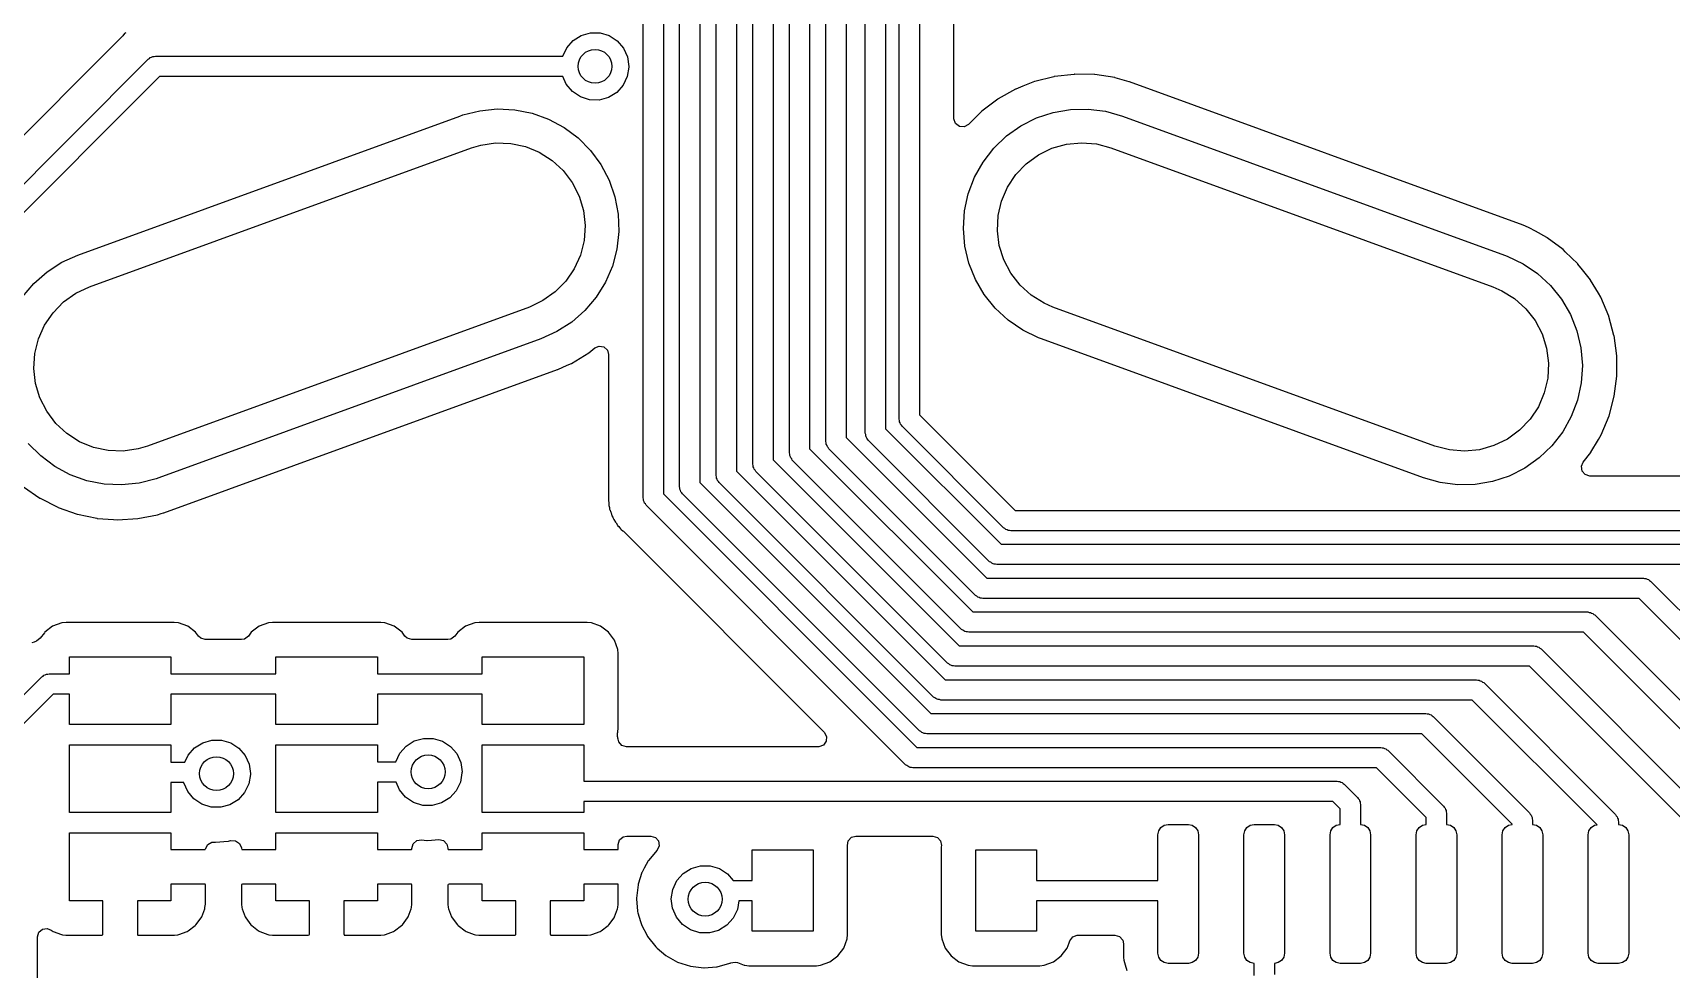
# Model space of a CAD drawing. Extents: x 14 to 417, y -165 to -100.
# Drawn here: x 179.3 to 203.49, y -148.61 to -134.78 of the extents above; entities that cross this region are included whole.
import ezdxf

# ---------------------------------------------------------------- set-up
doc = ezdxf.new("R2010")
doc.units = 0
doc.layers.add('BLACK', color=7, linetype='CONTINUOUS')

msp = doc.modelspace()

# ---------------------------------------------------------------- linework, layer by layer
at = {"layer": 'BLACK', "linetype": 'CONTINUOUS'}
for p, q in [((192.094, -140.487), (192.094, -119.16)), ((192.394, -119.222), (192.394, -140.425)), ((191.014, -140.819), (191.014, -122.59)), ((191.314, -122.528), (191.314, -140.757)), ((191.594, -140.694), (191.594, -122.465)), ((191.894, -122.402), (191.894, -140.632)), ((190.233, -122.861), (190.233, -141.09)), ((190.473, -140.986), (190.473, -122.756)), ((190.773, -122.694), (190.773, -140.924)), ((189.393, -141.318), (189.393, -123.089)), ((189.693, -123.027), (189.693, -141.256)), ((189.933, -141.152), (189.933, -122.923)), ((188.613, -123.359), (188.613, -141.589)), ((188.853, -141.484), (188.853, -123.255)), ((189.153, -123.193), (189.153, -141.422)), ((188.313, -141.651), (188.313, -123.421)), ((192.902, -136.049), (192.902, -130.65)), ((180.623, -134.841), (177.265, -138.198)), ((180.631, -134.832), (180.623, -134.841)), ((180.66, -134.797), (180.631, -134.832)), ((180.677, -134.784), (180.66, -134.797)), ((187.186, -135.006), (187.28, -134.9)), ((187.28, -134.9), (187.4, -134.824)), ((187.4, -134.824), (187.537, -134.785)), ((187.537, -134.785), (187.678, -134.786)), ((187.678, -134.786), (187.814, -134.827)), ((187.814, -134.827), (187.933, -134.904)), ((187.933, -134.904), (188.026, -135.011)), ((177.567, -138.616), (181.008, -135.174)), ((181.008, -135.174), (181.025, -135.164)), ((181.025, -135.164), (181.039, -135.15)), ((181.039, -135.15), (181.058, -135.145)), ((181.058, -135.145), (181.076, -135.136)), ((181.076, -135.136), (181.095, -135.136)), ((181.095, -135.136), (181.114, -135.13)), ((181.114, -135.13), (187.128, -135.13)), ((187.128, -135.13), (187.186, -135.006)), ((188.026, -135.011), (188.084, -135.14)), ((188.084, -135.14), (188.104, -135.28)), ((181.176, -135.43), (177.823, -138.784)), ((187.13, -135.43), (181.176, -135.43)), ((187.18, -135.545), (187.13, -135.43)), ((188.081, -135.432), (188.019, -135.56)), ((188.104, -135.293), (188.081, -135.432)), ((188.104, -135.28), (188.104, -135.293)), ((194.38, -135.433), (194.098, -135.504)), ((194.384, -135.432), (194.38, -135.433)), ((194.38, -135.433), (194.38, -135.433)), ((194.388, -135.431), (194.384, -135.432)), ((194.678, -135.398), (194.388, -135.431)), ((194.682, -135.397), (194.678, -135.398)), ((194.678, -135.398), (194.678, -135.398)), ((194.687, -135.397), (194.682, -135.397)), ((194.978, -135.402), (194.687, -135.397)), ((194.982, -135.402), (194.978, -135.402)), ((195.279, -135.447), (194.982, -135.402)), ((195.283, -135.448), (195.279, -135.447)), ((195.492, -135.509), (195.283, -135.448)), ((195.283, -135.448), (195.283, -135.448)), ((187.271, -135.653), (187.18, -135.545)), ((187.389, -135.732), (187.271, -135.653)), ((187.924, -135.665), (187.803, -135.739)), ((188.019, -135.56), (187.924, -135.665)), ((193.811, -135.619), (193.557, -135.762)), ((193.815, -135.617), (193.811, -135.619)), ((193.811, -135.619), (193.811, -135.619)), ((193.819, -135.615), (193.815, -135.617)), ((193.92, -135.575), (193.819, -135.615)), ((193.819, -135.615), (193.819, -135.615)), ((194.093, -135.505), (193.92, -135.575)), ((194.097, -135.504), (194.093, -135.505)), ((194.098, -135.504), (194.097, -135.504)), ((195.494, -135.51), (195.492, -135.509)), ((195.496, -135.51), (195.494, -135.51)), ((201.307, -137.625), (195.496, -135.51)), ((195.496, -135.51), (195.496, -135.51)), ((185.652, -135.998), (185.903, -135.935)), ((185.903, -135.935), (186.161, -135.909)), ((186.161, -135.909), (186.42, -135.921)), ((186.42, -135.921), (186.675, -135.972)), ((187.524, -135.774), (187.389, -135.732)), ((187.666, -135.777), (187.524, -135.774)), ((187.803, -135.739), (187.666, -135.777)), ((193.553, -135.764), (193.314, -135.944)), ((193.557, -135.762), (193.553, -135.764)), ((194.37, -135.96), (194.625, -135.916)), ((194.625, -135.916), (194.885, -135.91)), ((194.885, -135.91), (195.142, -135.943)), ((179.97, -138.066), (185.609, -136.013)), ((185.609, -136.013), (185.652, -135.998)), ((186.675, -135.972), (186.919, -136.059)), ((186.919, -136.059), (187.147, -136.182)), ((187.147, -136.182), (187.355, -136.337)), ((192.903, -136.057), (192.902, -136.049)), ((192.927, -136.124), (192.903, -136.057)), ((192.984, -136.167), (192.927, -136.124)), ((193.054, -136.172), (192.984, -136.167)), ((193.117, -136.139), (193.054, -136.172)), ((193.132, -136.124), (193.117, -136.139)), ((193.182, -136.074), (193.132, -136.124)), ((193.311, -135.947), (193.182, -136.074)), ((193.314, -135.944), (193.311, -135.947)), ((193.311, -135.947), (193.311, -135.947)), ((193.68, -136.308), (193.892, -136.158)), ((193.892, -136.158), (194.123, -136.041)), ((194.123, -136.041), (194.37, -135.96)), ((195.142, -135.943), (195.391, -136.013)), ((195.391, -136.013), (201.03, -138.066)), ((185.917, -136.442), (186.137, -136.41)), ((186.137, -136.41), (186.359, -136.417)), ((186.359, -136.417), (186.577, -136.464)), ((187.355, -136.337), (187.538, -136.521)), ((193.492, -136.487), (193.68, -136.308)), ((194.563, -136.429), (194.784, -136.408)), ((194.784, -136.408), (195.006, -136.426)), ((180.141, -138.535), (185.78, -136.483)), ((185.78, -136.483), (185.917, -136.442)), ((186.577, -136.464), (186.782, -136.548)), ((186.782, -136.548), (186.97, -136.668)), ((187.538, -136.521), (187.691, -136.731)), ((193.334, -136.692), (193.492, -136.487)), ((193.97, -136.717), (194.149, -136.586)), ((194.149, -136.586), (194.349, -136.489)), ((194.349, -136.489), (194.563, -136.429)), ((195.006, -136.426), (195.22, -136.483)), ((195.22, -136.483), (200.859, -138.535)), ((186.97, -136.668), (187.133, -136.818)), ((187.133, -136.818), (187.267, -136.996)), ((187.691, -136.731), (187.812, -136.96)), ((193.207, -136.918), (193.334, -136.692)), ((193.693, -137.063), (193.816, -136.878)), ((193.816, -136.878), (193.97, -136.717)), ((187.267, -136.996), (187.368, -137.194)), ((187.812, -136.96), (187.897, -137.205)), ((193.115, -137.161), (193.207, -136.918)), ((193.605, -137.268), (193.693, -137.063)), ((187.368, -137.194), (187.432, -137.407)), ((187.897, -137.205), (187.946, -137.46)), ((193.06, -137.414), (193.115, -137.161)), ((193.555, -137.484), (193.605, -137.268)), ((187.432, -137.407), (187.457, -137.627)), ((187.457, -137.627), (187.442, -137.849)), ((187.946, -137.46), (187.956, -137.719)), ((193.043, -137.673), (193.06, -137.414)), ((193.544, -137.706), (193.555, -137.484)), ((201.308, -137.626), (201.307, -137.625)), ((201.307, -137.625), (201.307, -137.625)), ((201.309, -137.626), (201.308, -137.626)), ((201.339, -137.639), (201.309, -137.626)), ((201.309, -137.626), (201.309, -137.626)), ((187.442, -137.849), (187.389, -138.065)), ((187.956, -137.719), (187.928, -137.977)), ((193.064, -137.932), (193.043, -137.673)), ((193.572, -137.926), (193.544, -137.706)), ((201.395, -137.662), (201.339, -137.639)), ((201.491, -137.715), (201.395, -137.662)), ((201.654, -137.805), (201.491, -137.715)), ((201.657, -137.807), (201.654, -137.805)), ((201.654, -137.805), (201.654, -137.805)), ((201.661, -137.81), (201.657, -137.807)), ((201.895, -137.984), (201.661, -137.81)), ((201.661, -137.81), (201.661, -137.81)), ((179.734, -138.172), (179.97, -138.066)), ((187.389, -138.065), (187.298, -138.268)), ((187.928, -137.977), (187.862, -138.228)), ((193.124, -138.184), (193.064, -137.932)), ((193.639, -138.138), (193.572, -137.926)), ((201.03, -138.066), (201.072, -138.082)), ((201.072, -138.082), (201.306, -138.195)), ((201.898, -137.986), (201.895, -137.984)), ((201.895, -137.984), (201.895, -137.984)), ((201.901, -137.989), (201.898, -137.986)), ((201.928, -138.016), (201.901, -137.989)), ((201.901, -137.989), (201.901, -137.989)), ((202.113, -138.195), (201.928, -138.016)), ((179.321, -138.483), (179.516, -138.312)), ((179.516, -138.312), (179.734, -138.172)), ((187.298, -138.268), (187.173, -138.451)), ((187.862, -138.228), (187.759, -138.466)), ((193.22, -138.425), (193.124, -138.184)), ((193.742, -138.335), (193.639, -138.138)), ((193.879, -138.51), (193.742, -138.335)), ((201.306, -138.195), (201.52, -138.34)), ((201.52, -138.34), (201.711, -138.517)), ((202.116, -138.199), (202.113, -138.195)), ((202.184, -138.285), (202.116, -138.199)), ((202.116, -138.199), (202.116, -138.199)), ((202.299, -138.431), (202.184, -138.285)), ((179.153, -138.681), (179.321, -138.483)), ((179.94, -138.63), (180.141, -138.535)), ((187.173, -138.451), (187.017, -138.61)), ((187.759, -138.466), (187.623, -138.687)), ((193.351, -138.649), (193.22, -138.425)), ((194.044, -138.659), (193.879, -138.51)), ((200.859, -138.535), (200.991, -138.592)), ((200.991, -138.592), (201.18, -138.709)), ((201.711, -138.517), (201.873, -138.719)), ((202.301, -138.435), (202.299, -138.431)), ((202.417, -138.63), (202.301, -138.435)), ((202.301, -138.435), (202.301, -138.435)), ((179.603, -138.917), (179.759, -138.758)), ((179.759, -138.758), (179.94, -138.63)), ((186.635, -138.833), (180.996, -140.885)), ((186.836, -138.738), (186.635, -138.833)), ((187.017, -138.61), (186.836, -138.738)), ((187.623, -138.687), (187.455, -138.885)), ((193.513, -138.851), (193.351, -138.649)), ((194.233, -138.776), (194.044, -138.659)), ((194.365, -138.833), (194.233, -138.776)), ((200.004, -140.885), (194.365, -138.833)), ((201.18, -138.709), (201.345, -138.858)), ((201.873, -138.719), (202.004, -138.943)), ((202.451, -138.689), (202.417, -138.63)), ((202.569, -138.966), (202.451, -138.689)), ((179.478, -139.1), (179.603, -138.917)), ((187.26, -139.056), (187.042, -139.196)), ((187.455, -138.885), (187.26, -139.056)), ((193.704, -139.028), (193.513, -138.851)), ((193.918, -139.173), (193.704, -139.028)), ((201.345, -138.858), (201.482, -139.033)), ((201.482, -139.033), (201.585, -139.23)), ((202.004, -138.943), (202.1, -139.184)), ((202.57, -138.97), (202.569, -138.966)), ((202.647, -139.251), (202.57, -138.97)), ((202.57, -138.97), (202.57, -138.97)), ((179.334, -139.519), (179.387, -139.303)), ((179.387, -139.303), (179.478, -139.1)), ((186.806, -139.302), (181.167, -141.355)), ((187.042, -139.196), (186.806, -139.302)), ((194.152, -139.286), (193.918, -139.173)), ((194.194, -139.302), (194.152, -139.286)), ((199.833, -141.355), (194.194, -139.302)), ((201.585, -139.23), (201.652, -139.442)), ((202.1, -139.184), (202.16, -139.436)), ((202.648, -139.255), (202.647, -139.251)), ((202.647, -139.251), (202.647, -139.251)), ((202.689, -139.552), (202.648, -139.255)), ((179.319, -139.741), (179.334, -139.519)), ((187.256, -139.664), (187.512, -139.508)), ((187.512, -139.508), (187.599, -139.437)), ((187.599, -139.437), (187.665, -139.41)), ((187.665, -139.41), (187.735, -139.422)), ((187.735, -139.422), (187.787, -139.47)), ((187.787, -139.47), (187.804, -139.535)), ((187.804, -139.535), (187.804, -141.569)), ((201.652, -139.442), (201.68, -139.662)), ((202.16, -139.436), (202.181, -139.695)), ((202.689, -139.556), (202.689, -139.552)), ((202.689, -139.651), (202.689, -139.556)), ((202.689, -139.556), (202.689, -139.556)), ((179.344, -139.961), (179.319, -139.741)), ((181.238, -141.87), (187.049, -139.755)), ((187.049, -139.755), (187.051, -139.754)), ((187.049, -139.755), (187.049, -139.755)), ((187.051, -139.754), (187.053, -139.753)), ((187.053, -139.753), (187.193, -139.691)), ((187.053, -139.753), (187.053, -139.753)), ((187.193, -139.691), (187.256, -139.664)), ((201.68, -139.662), (201.669, -139.884)), ((202.181, -139.695), (202.164, -139.954)), ((202.69, -139.852), (202.689, -139.651)), ((179.408, -140.174), (179.344, -139.961)), ((201.669, -139.884), (201.619, -140.1)), ((202.164, -139.954), (202.109, -140.207)), ((202.652, -140.15), (202.69, -139.852)), ((179.509, -140.372), (179.408, -140.174)), ((201.619, -140.1), (201.531, -140.305)), ((202.109, -140.207), (202.017, -140.45)), ((202.574, -140.44), (202.652, -140.15)), ((179.643, -140.55), (179.509, -140.372)), ((192.099, -140.506), (192.094, -140.487)), ((192.099, -140.526), (192.099, -140.506)), ((192.109, -140.543), (192.099, -140.526)), ((192.394, -140.425), (193.805, -141.836)), ((201.408, -140.49), (201.254, -140.651)), ((201.531, -140.305), (201.408, -140.49)), ((202.017, -140.45), (201.89, -140.676)), ((202.459, -140.717), (202.574, -140.44)), ((179.806, -140.7), (179.643, -140.55)), ((179.994, -140.82), (179.806, -140.7)), ((191.314, -140.757), (193.391, -142.835)), ((191.6, -140.713), (191.594, -140.694)), ((191.6, -140.733), (191.6, -140.713)), ((191.609, -140.75), (191.6, -140.733)), ((191.615, -140.769), (191.609, -140.75)), ((191.628, -140.783), (191.615, -140.769)), ((191.894, -140.632), (193.598, -142.335)), ((192.114, -140.562), (192.109, -140.543)), ((192.128, -140.576), (192.114, -140.562)), ((192.138, -140.593), (192.128, -140.576)), ((193.637, -142.092), (192.138, -140.593)), ((201.254, -140.651), (201.075, -140.782)), ((201.89, -140.676), (201.732, -140.881)), ((202.417, -140.788), (202.456, -140.72)), ((202.456, -140.72), (202.459, -140.717)), ((202.456, -140.72), (202.456, -140.72)), ((179.421, -141.031), (179.238, -140.847)), ((180.199, -140.904), (179.994, -140.82)), ((180.417, -140.951), (180.199, -140.904)), ((180.639, -140.958), (180.417, -140.951)), ((180.859, -140.926), (180.639, -140.958)), ((180.996, -140.885), (180.859, -140.926)), ((190.479, -141.005), (190.473, -140.986)), ((190.479, -141.024), (190.479, -141.005)), ((190.773, -140.924), (193.184, -143.334)), ((191.019, -140.838), (191.014, -140.819)), ((191.019, -140.858), (191.019, -140.838)), ((191.029, -140.875), (191.019, -140.858)), ((191.034, -140.894), (191.029, -140.875)), ((191.048, -140.908), (191.034, -140.894)), ((191.058, -140.925), (191.048, -140.908)), ((193.223, -143.091), (191.058, -140.925)), ((191.638, -140.8), (191.628, -140.783)), ((193.43, -142.592), (191.638, -140.8)), ((200.218, -140.942), (200.004, -140.885)), ((200.44, -140.96), (200.218, -140.942)), ((200.661, -140.939), (200.44, -140.96)), ((200.875, -140.879), (200.661, -140.939)), ((201.075, -140.782), (200.875, -140.879)), ((201.732, -140.881), (201.544, -141.06)), ((202.193, -141.124), (202.305, -140.979)), ((202.305, -140.979), (202.308, -140.976)), ((202.305, -140.979), (202.305, -140.979)), ((202.308, -140.976), (202.417, -140.788)), ((179.629, -141.186), (179.421, -141.031)), ((179.857, -141.309), (179.629, -141.186)), ((189.693, -141.256), (192.771, -144.334)), ((189.938, -141.171), (189.933, -141.152)), ((189.938, -141.191), (189.938, -141.171)), ((189.948, -141.208), (189.938, -141.191)), ((189.953, -141.227), (189.948, -141.208)), ((189.967, -141.241), (189.953, -141.227)), ((189.977, -141.258), (189.967, -141.241)), ((192.809, -144.09), (189.977, -141.258)), ((190.233, -141.09), (192.978, -143.834)), ((190.488, -141.042), (190.479, -141.024)), ((190.494, -141.061), (190.488, -141.042)), ((190.508, -141.075), (190.494, -141.061)), ((190.517, -141.092), (190.508, -141.075)), ((193.016, -143.591), (190.517, -141.092)), ((201.332, -141.21), (201.101, -141.327)), ((201.544, -141.06), (201.332, -141.21)), ((202.167, -141.184), (202.193, -141.124)), ((202.177, -141.254), (202.167, -141.184)), ((202.224, -141.307), (202.177, -141.254)), ((179.166, -141.486), (179.406, -141.652)), ((180.101, -141.396), (179.857, -141.309)), ((180.356, -141.447), (180.101, -141.396)), ((180.615, -141.459), (180.356, -141.447)), ((180.873, -141.433), (180.615, -141.459)), ((181.124, -141.37), (180.873, -141.433)), ((181.167, -141.355), (181.124, -141.37)), ((188.858, -141.504), (188.853, -141.484)), ((188.858, -141.523), (188.858, -141.504)), ((189.153, -141.422), (192.564, -144.833)), ((189.398, -141.337), (189.393, -141.318)), ((189.398, -141.357), (189.398, -141.337)), ((189.408, -141.374), (189.398, -141.357)), ((189.413, -141.393), (189.408, -141.374)), ((189.427, -141.407), (189.413, -141.393)), ((189.437, -141.424), (189.427, -141.407)), ((192.602, -144.59), (189.437, -141.424)), ((200.082, -141.425), (199.833, -141.355)), ((200.339, -141.458), (200.082, -141.425)), ((200.599, -141.452), (200.339, -141.458)), ((200.854, -141.408), (200.599, -141.452)), ((201.101, -141.327), (200.854, -141.408)), ((202.292, -141.327), (202.224, -141.307)), ((204.107, -141.327), (202.292, -141.327)), ((179.406, -141.652), (179.406, -141.652)), ((179.406, -141.652), (179.41, -141.654)), ((179.41, -141.654), (179.414, -141.656)), ((179.414, -141.656), (179.673, -141.789)), ((187.804, -141.581), (187.802, -141.588)), ((187.802, -141.588), (187.802, -141.596)), ((187.802, -141.596), (187.804, -141.659)), ((187.804, -141.569), (187.804, -141.581)), ((187.804, -141.659), (187.804, -141.663)), ((187.804, -141.663), (187.804, -141.692)), ((187.804, -141.692), (187.805, -141.697)), ((187.805, -141.697), (187.806, -141.708)), ((187.806, -141.708), (187.807, -141.755)), ((188.318, -141.67), (188.313, -141.651)), ((188.318, -141.69), (188.318, -141.67)), ((188.328, -141.707), (188.318, -141.69)), ((188.333, -141.726), (188.328, -141.707)), ((188.347, -141.74), (188.333, -141.726)), ((188.357, -141.757), (188.347, -141.74)), ((188.613, -141.589), (192.003, -144.979)), ((188.868, -141.54), (188.858, -141.523)), ((188.873, -141.559), (188.868, -141.54)), ((188.887, -141.573), (188.873, -141.559)), ((188.897, -141.591), (188.887, -141.573)), ((192.396, -145.089), (188.897, -141.591)), ((179.673, -141.789), (179.673, -141.789)), ((179.673, -141.789), (179.677, -141.791)), ((179.677, -141.791), (179.96, -141.89)), ((179.96, -141.89), (179.964, -141.891)), ((179.964, -141.891), (179.964, -141.891)), ((179.964, -141.891), (180.25, -141.951)), ((180.25, -141.951), (180.25, -141.951)), ((180.25, -141.951), (180.254, -141.952)), ((180.254, -141.952), (180.258, -141.952)), ((180.258, -141.952), (180.258, -141.952)), ((180.258, -141.952), (180.496, -141.969)), ((180.496, -141.969), (180.553, -141.974)), ((180.553, -141.974), (180.853, -141.956)), ((180.853, -141.956), (181.147, -141.899)), ((181.147, -141.899), (181.201, -141.882)), ((181.201, -141.882), (181.235, -141.871)), ((181.235, -141.871), (181.237, -141.87)), ((181.235, -141.871), (181.235, -141.871)), ((181.237, -141.87), (181.238, -141.87)), ((181.238, -141.87), (181.238, -141.87)), ((187.807, -141.755), (187.81, -141.762)), ((187.81, -141.762), (187.81, -141.762)), ((187.81, -141.762), (187.813, -141.775)), ((187.813, -141.775), (187.817, -141.794)), ((187.817, -141.794), (187.82, -141.816)), ((187.82, -141.816), (187.823, -141.823)), ((187.823, -141.823), (187.823, -141.823)), ((187.823, -141.823), (187.837, -141.859)), ((187.837, -141.859), (187.841, -141.87)), ((187.841, -141.87), (187.854, -141.914)), ((187.854, -141.914), (187.865, -141.933)), ((187.865, -141.933), (187.873, -141.951)), ((187.873, -141.951), (187.881, -141.97)), ((187.881, -141.97), (187.908, -142.008)), ((191.791, -145.191), (188.357, -141.757)), ((193.805, -141.836), (204.597, -141.836)), ((187.908, -142.008), (187.915, -142.018)), ((187.915, -142.018), (187.934, -142.051)), ((187.934, -142.051), (187.934, -142.051)), ((187.934, -142.051), (187.938, -142.058)), ((187.938, -142.058), (187.954, -142.073)), ((187.954, -142.073), (187.966, -142.088)), ((187.966, -142.088), (187.979, -142.105)), ((187.979, -142.105), (187.992, -142.116)), ((187.992, -142.116), (188.015, -142.135)), ((188.015, -142.135), (188.023, -142.143)), ((188.023, -142.143), (190.989, -145.108)), ((193.654, -142.102), (193.637, -142.092)), ((193.668, -142.116), (193.654, -142.102)), ((193.687, -142.121), (193.668, -142.116)), ((193.704, -142.131), (193.687, -142.121)), ((193.724, -142.131), (193.704, -142.131)), ((193.743, -142.136), (193.724, -142.131)), ((204.535, -142.136), (193.743, -142.136)), ((193.598, -142.335), (203.877, -142.335)), ((193.447, -142.601), (193.43, -142.592)), ((193.461, -142.615), (193.447, -142.601)), ((193.48, -142.621), (193.461, -142.615)), ((193.497, -142.63), (193.48, -142.621)), ((193.517, -142.63), (193.497, -142.63)), ((193.536, -142.635), (193.517, -142.63)), ((203.815, -142.635), (193.536, -142.635)), ((193.391, -142.835), (203.081, -142.835)), ((203.081, -142.835), (203.1, -142.84)), ((203.1, -142.84), (203.12, -142.84)), ((203.12, -142.84), (203.137, -142.85)), ((203.137, -142.85), (203.156, -142.855)), ((203.156, -142.855), (203.17, -142.869)), ((203.17, -142.869), (203.187, -142.879)), ((203.187, -142.879), (206.481, -146.173)), ((193.24, -143.101), (193.223, -143.091)), ((193.254, -143.115), (193.24, -143.101)), ((193.273, -143.12), (193.254, -143.115)), ((193.29, -143.13), (193.273, -143.12)), ((193.31, -143.13), (193.29, -143.13)), ((193.329, -143.135), (193.31, -143.13)), ((203.019, -143.135), (193.329, -143.135)), ((206.225, -146.341), (203.019, -143.135)), ((193.184, -143.334), (202.26, -143.334)), ((202.26, -143.334), (202.279, -143.34)), ((202.279, -143.34), (202.299, -143.34)), ((202.299, -143.34), (202.316, -143.349)), ((202.316, -143.349), (202.335, -143.355)), ((202.335, -143.355), (202.349, -143.369)), ((202.349, -143.369), (202.366, -143.378)), ((202.366, -143.378), (205.211, -146.223)), ((179.475, -143.64), (179.414, -143.722)), ((179.481, -143.633), (179.475, -143.64)), ((179.475, -143.64), (179.475, -143.64)), ((179.597, -143.545), (179.481, -143.633)), ((179.734, -143.494), (179.597, -143.545)), ((179.796, -143.487), (179.734, -143.494)), ((181.392, -143.487), (179.796, -143.487)), ((181.454, -143.494), (181.392, -143.487)), ((181.591, -143.545), (181.454, -143.494)), ((181.707, -143.633), (181.591, -143.545)), ((181.75, -143.69), (181.707, -143.633)), ((182.529, -143.633), (182.486, -143.69)), ((182.645, -143.545), (182.529, -143.633)), ((182.782, -143.494), (182.645, -143.545)), ((182.844, -143.487), (182.782, -143.494)), ((184.44, -143.487), (182.844, -143.487)), ((184.502, -143.494), (184.44, -143.487)), ((184.639, -143.545), (184.502, -143.494)), ((184.755, -143.633), (184.639, -143.545)), ((184.798, -143.69), (184.755, -143.633)), ((185.577, -143.633), (185.534, -143.69)), ((185.693, -143.545), (185.577, -143.633)), ((185.83, -143.494), (185.693, -143.545)), ((185.892, -143.487), (185.83, -143.494)), ((187.488, -143.487), (185.892, -143.487)), ((187.55, -143.494), (187.488, -143.487)), ((187.687, -143.545), (187.55, -143.494)), ((187.803, -143.633), (187.687, -143.545)), ((187.891, -143.749), (187.803, -143.633)), ((193.033, -143.6), (193.016, -143.591)), ((193.047, -143.614), (193.033, -143.6)), ((193.066, -143.62), (193.047, -143.614)), ((193.083, -143.629), (193.066, -143.62)), ((193.103, -143.629), (193.083, -143.629)), ((193.122, -143.634), (193.103, -143.629)), ((202.198, -143.634), (193.122, -143.634)), ((204.955, -146.392), (202.198, -143.634)), ((179.325, -143.777), (179.288, -143.788)), ((179.336, -143.773), (179.325, -143.777)), ((179.359, -143.764), (179.336, -143.773)), ((179.414, -143.722), (179.359, -143.764)), ((181.783, -143.72), (181.75, -143.69)), ((181.851, -143.74), (181.783, -143.72)), ((182.385, -143.74), (181.851, -143.74)), ((182.429, -143.733), (182.385, -143.74)), ((182.486, -143.69), (182.429, -143.733)), ((184.831, -143.72), (184.798, -143.69)), ((184.899, -143.74), (184.831, -143.72)), ((185.433, -143.74), (184.899, -143.74)), ((185.477, -143.733), (185.433, -143.74)), ((185.534, -143.69), (185.477, -143.733)), ((187.942, -143.886), (187.891, -143.749)), ((187.948, -143.948), (187.942, -143.886)), ((192.978, -143.834), (199.484, -143.834)), ((199.484, -143.834), (199.484, -143.834)), ((199.484, -143.834), (199.898, -143.834)), ((199.898, -143.834), (199.898, -143.834)), ((199.898, -143.834), (201.464, -143.834)), ((201.464, -143.834), (201.483, -143.839)), ((201.483, -143.839), (201.503, -143.839)), ((201.503, -143.839), (201.52, -143.849)), ((201.52, -143.849), (201.539, -143.854)), ((201.539, -143.854), (201.553, -143.868)), ((201.553, -143.868), (201.57, -143.878)), ((201.57, -143.878), (203.941, -146.249)), ((179.844, -144.249), (179.844, -143.996)), ((179.844, -143.996), (181.344, -143.996)), ((181.344, -143.996), (181.344, -144.249)), ((182.892, -144.249), (182.892, -143.996)), ((182.892, -143.996), (184.392, -143.996)), ((184.392, -143.996), (184.392, -144.249)), ((185.94, -144.249), (185.94, -143.996)), ((185.94, -143.996), (187.44, -143.996)), ((187.44, -143.996), (187.44, -144.996)), ((187.948, -145.044), (187.948, -143.948)), ((192.826, -144.1), (192.809, -144.09)), ((192.84, -144.114), (192.826, -144.1)), ((192.859, -144.119), (192.84, -144.114)), ((192.877, -144.129), (192.859, -144.119)), ((192.896, -144.129), (192.877, -144.129)), ((192.915, -144.134), (192.896, -144.129)), ((199.484, -144.134), (192.915, -144.134)), ((199.898, -144.134), (199.484, -144.134)), ((199.484, -144.134), (199.484, -144.134)), ((201.402, -144.134), (199.898, -144.134)), ((199.898, -144.134), (199.898, -144.134)), ((203.685, -146.417), (201.402, -144.134)), ((178.608, -145.123), (179.438, -144.293)), ((179.438, -144.293), (179.455, -144.283)), ((179.455, -144.283), (179.469, -144.269)), ((179.469, -144.269), (179.488, -144.264)), ((179.488, -144.264), (179.505, -144.254)), ((179.505, -144.254), (179.525, -144.254)), ((179.525, -144.254), (179.544, -144.249)), ((179.544, -144.249), (179.844, -144.249)), ((181.344, -144.249), (182.892, -144.249)), ((184.392, -144.249), (185.94, -144.249)), ((192.771, -144.334), (199.277, -144.334)), ((199.277, -144.334), (199.277, -144.334)), ((199.277, -144.334), (200.104, -144.334)), ((200.104, -144.334), (200.104, -144.334)), ((200.104, -144.334), (200.618, -144.334)), ((200.618, -144.334), (200.637, -144.339)), ((200.637, -144.339), (200.656, -144.339)), ((200.656, -144.339), (200.673, -144.348)), ((200.673, -144.348), (200.693, -144.354)), ((200.693, -144.354), (200.706, -144.368)), ((200.706, -144.368), (200.724, -144.377)), ((200.724, -144.377), (202.671, -146.325)), ((179.606, -144.549), (178.864, -145.291)), ((179.844, -144.549), (179.606, -144.549)), ((179.844, -144.996), (179.844, -144.549)), ((182.892, -144.549), (181.344, -144.549)), ((181.344, -144.549), (181.344, -144.996)), ((182.892, -144.996), (182.892, -144.549)), ((185.94, -144.549), (184.392, -144.549)), ((184.392, -144.549), (184.392, -144.996)), ((185.94, -144.996), (185.94, -144.549)), ((192.62, -144.599), (192.602, -144.59)), ((192.634, -144.613), (192.62, -144.599)), ((192.653, -144.619), (192.634, -144.613)), ((192.67, -144.628), (192.653, -144.619)), ((192.689, -144.628), (192.67, -144.628)), ((192.709, -144.634), (192.689, -144.628)), ((199.277, -144.634), (192.709, -144.634)), ((200.104, -144.634), (199.277, -144.634)), ((199.277, -144.634), (199.277, -144.634)), ((200.555, -144.634), (200.104, -144.634)), ((200.104, -144.634), (200.104, -144.634)), ((202.397, -146.475), (200.555, -144.634)), ((192.564, -144.833), (199.07, -144.833)), ((199.07, -144.833), (199.07, -144.833)), ((199.07, -144.833), (199.872, -144.833)), ((199.872, -144.833), (199.891, -144.838)), ((199.891, -144.838), (199.911, -144.838)), ((199.911, -144.838), (199.928, -144.848)), ((199.928, -144.848), (199.947, -144.853)), ((199.947, -144.853), (199.961, -144.867)), ((199.961, -144.867), (199.978, -144.877)), ((199.978, -144.877), (201.401, -146.3)), ((181.344, -144.996), (179.844, -144.996)), ((184.392, -144.996), (182.892, -144.996)), ((187.44, -144.996), (185.94, -144.996)), ((187.938, -145.117), (187.939, -145.114)), ((187.938, -145.175), (187.938, -145.117)), ((187.939, -145.114), (187.942, -145.106)), ((187.942, -145.106), (187.948, -145.044)), ((190.989, -145.108), (191.023, -145.171)), ((192.003, -144.979), (192.003, -144.979)), ((192.003, -144.979), (192.357, -145.333)), ((192.413, -145.099), (192.396, -145.089)), ((192.427, -145.113), (192.413, -145.099)), ((192.446, -145.118), (192.427, -145.113)), ((192.463, -145.128), (192.446, -145.118)), ((192.483, -145.128), (192.463, -145.128)), ((192.502, -145.133), (192.483, -145.128)), ((199.07, -145.133), (192.502, -145.133)), ((199.81, -145.133), (199.07, -145.133)), ((199.07, -145.133), (199.07, -145.133)), ((201.145, -146.468), (199.81, -145.133)), ((179.844, -146.296), (179.844, -145.296)), ((179.844, -145.296), (181.344, -145.296)), ((181.344, -145.296), (181.344, -145.549)), ((181.598, -145.445), (181.692, -145.339)), ((181.692, -145.339), (181.812, -145.263)), ((181.812, -145.263), (181.949, -145.224)), ((181.949, -145.224), (182.09, -145.225)), ((182.09, -145.225), (182.226, -145.266)), ((182.226, -145.266), (182.345, -145.343)), ((182.345, -145.343), (182.438, -145.45)), ((182.892, -146.296), (182.892, -145.296)), ((182.892, -145.296), (184.392, -145.296)), ((184.392, -145.296), (184.392, -145.544)), ((184.723, -145.42), (184.817, -145.314)), ((184.817, -145.314), (184.936, -145.238)), ((184.936, -145.238), (185.073, -145.199)), ((185.073, -145.199), (185.215, -145.2)), ((185.215, -145.2), (185.35, -145.241)), ((185.35, -145.241), (185.469, -145.318)), ((185.469, -145.318), (185.562, -145.425)), ((185.94, -146.296), (185.94, -145.296)), ((185.94, -145.296), (187.44, -145.296)), ((187.44, -145.296), (187.44, -145.832)), ((187.939, -145.178), (187.938, -145.175)), ((187.942, -145.186), (187.939, -145.178)), ((187.943, -145.194), (187.942, -145.186)), ((187.945, -145.211), (187.943, -145.194)), ((187.955, -145.25), (187.945, -145.211)), ((188.002, -145.304), (187.955, -145.25)), ((188.07, -145.324), (188.002, -145.304)), ((190.9, -145.324), (188.07, -145.324)), ((190.909, -145.323), (190.9, -145.324)), ((190.976, -145.298), (190.909, -145.323)), ((191.018, -145.242), (190.976, -145.298)), ((191.023, -145.171), (191.018, -145.242)), ((192.189, -145.589), (191.791, -145.191)), ((191.791, -145.191), (191.791, -145.191)), ((192.357, -145.333), (199.204, -145.333)), ((199.204, -145.333), (199.223, -145.338)), ((199.223, -145.338), (199.242, -145.338)), ((199.242, -145.338), (199.259, -145.347)), ((199.259, -145.347), (199.279, -145.353)), ((199.279, -145.353), (199.292, -145.367)), ((199.292, -145.367), (199.31, -145.376)), ((181.344, -145.549), (181.55, -145.549)), ((181.55, -145.549), (181.598, -145.445)), ((182.438, -145.45), (182.496, -145.579)), ((182.496, -145.579), (182.516, -145.72)), ((184.392, -145.544), (184.664, -145.544)), ((184.664, -145.544), (184.723, -145.42)), ((185.562, -145.425), (185.621, -145.554)), ((185.621, -145.554), (185.641, -145.694)), ((192.206, -145.598), (192.189, -145.589)), ((192.22, -145.612), (192.206, -145.598)), ((192.239, -145.618), (192.22, -145.612)), ((199.31, -145.376), (200.131, -146.198)), ((181.534, -145.849), (181.344, -145.849)), ((181.344, -145.849), (181.344, -146.296)), ((181.535, -145.854), (181.534, -145.849)), ((181.592, -145.984), (181.535, -145.854)), ((182.516, -145.732), (182.493, -145.872)), ((182.516, -145.72), (182.516, -145.732)), ((184.666, -145.844), (184.392, -145.844)), ((184.392, -145.844), (184.392, -146.296)), ((184.716, -145.959), (184.666, -145.844)), ((185.617, -145.846), (185.555, -145.974)), ((185.64, -145.707), (185.617, -145.846)), ((185.641, -145.694), (185.64, -145.707)), ((187.44, -145.832), (198.56, -145.832)), ((192.256, -145.627), (192.239, -145.618)), ((192.276, -145.627), (192.256, -145.627)), ((192.295, -145.633), (192.276, -145.627)), ((199.141, -145.633), (192.295, -145.633)), ((198.56, -145.832), (198.579, -145.837)), ((198.579, -145.837), (198.599, -145.837)), ((198.599, -145.837), (198.616, -145.847)), ((198.616, -145.847), (198.635, -145.852)), ((198.635, -145.852), (198.649, -145.866)), ((199.875, -146.366), (199.141, -145.633)), ((181.683, -146.093), (181.592, -145.984)), ((181.801, -146.171), (181.683, -146.093)), ((182.431, -145.999), (182.336, -146.105)), ((182.493, -145.872), (182.431, -145.999)), ((184.807, -146.067), (184.716, -145.959)), ((184.925, -146.146), (184.807, -146.067)), ((185.46, -146.079), (185.339, -146.153)), ((185.555, -145.974), (185.46, -146.079)), ((198.649, -145.866), (198.666, -145.876)), ((198.666, -145.876), (198.861, -146.071)), ((198.861, -146.071), (198.871, -146.088)), ((198.871, -146.088), (198.885, -146.102)), ((181.344, -146.296), (179.844, -146.296)), ((181.936, -146.213), (181.801, -146.171)), ((182.078, -146.216), (181.936, -146.213)), ((182.215, -146.179), (182.078, -146.216)), ((182.336, -146.105), (182.215, -146.179)), ((184.392, -146.296), (182.892, -146.296)), ((185.061, -146.188), (184.925, -146.146)), ((185.202, -146.191), (185.061, -146.188)), ((185.339, -146.153), (185.202, -146.191)), ((187.44, -146.296), (185.94, -146.296)), ((198.498, -146.132), (187.44, -146.132)), ((187.44, -146.132), (187.44, -146.296)), ((198.605, -146.239), (198.498, -146.132)), ((198.605, -146.471), (198.605, -146.239)), ((198.885, -146.102), (198.89, -146.121)), ((198.89, -146.121), (198.9, -146.138)), ((198.9, -146.138), (198.9, -146.158)), ((198.9, -146.158), (198.905, -146.177)), ((198.905, -146.177), (198.905, -146.471)), ((200.131, -146.198), (200.141, -146.215)), ((200.141, -146.215), (200.155, -146.229)), ((200.155, -146.229), (200.16, -146.248)), ((200.16, -146.248), (200.17, -146.265)), ((200.17, -146.265), (200.17, -146.285)), ((200.17, -146.285), (200.175, -146.304)), ((200.175, -146.304), (200.175, -146.471)), ((201.401, -146.3), (201.411, -146.317)), ((201.411, -146.317), (201.425, -146.331)), ((201.425, -146.331), (201.43, -146.35)), ((202.671, -146.325), (202.681, -146.342)), ((202.681, -146.342), (202.695, -146.356)), ((195.915, -146.621), (195.926, -146.564)), ((195.926, -146.564), (195.959, -146.515)), ((195.959, -146.515), (196.008, -146.482)), ((196.008, -146.482), (196.065, -146.471)), ((196.065, -146.471), (196.365, -146.471)), ((196.365, -146.471), (196.422, -146.482)), ((196.422, -146.482), (196.471, -146.515)), ((196.471, -146.515), (196.504, -146.564)), ((196.504, -146.564), (196.515, -146.621)), ((197.185, -146.621), (197.196, -146.564)), ((197.196, -146.564), (197.229, -146.515)), ((197.229, -146.515), (197.278, -146.482)), ((197.278, -146.482), (197.335, -146.471)), ((197.335, -146.471), (197.635, -146.471)), ((197.635, -146.471), (197.692, -146.482)), ((197.692, -146.482), (197.741, -146.515)), ((197.741, -146.515), (197.774, -146.564)), ((197.774, -146.564), (197.785, -146.621)), ((198.455, -146.621), (198.466, -146.564)), ((198.466, -146.564), (198.499, -146.515)), ((198.499, -146.515), (198.548, -146.482)), ((198.548, -146.482), (198.605, -146.471)), ((198.905, -146.471), (198.962, -146.482)), ((198.962, -146.482), (199.011, -146.515)), ((199.011, -146.515), (199.044, -146.564)), ((199.044, -146.564), (199.055, -146.621)), ((199.725, -146.621), (199.736, -146.564)), ((199.736, -146.564), (199.769, -146.515)), ((199.769, -146.515), (199.818, -146.482)), ((199.818, -146.482), (199.875, -146.471)), ((199.875, -146.471), (199.875, -146.366)), ((200.175, -146.471), (200.232, -146.482)), ((200.232, -146.482), (200.281, -146.515)), ((200.281, -146.515), (200.314, -146.564)), ((200.314, -146.564), (200.325, -146.621)), ((200.995, -146.621), (201.006, -146.564)), ((201.006, -146.564), (201.039, -146.515)), ((201.039, -146.515), (201.088, -146.482)), ((201.088, -146.482), (201.145, -146.471)), ((201.145, -146.471), (201.145, -146.468)), ((201.43, -146.35), (201.44, -146.367)), ((201.44, -146.367), (201.44, -146.387)), ((201.44, -146.387), (201.445, -146.406)), ((201.445, -146.406), (201.445, -146.471)), ((201.445, -146.471), (201.502, -146.482)), ((201.502, -146.482), (201.551, -146.515)), ((201.551, -146.515), (201.584, -146.564)), ((201.584, -146.564), (201.595, -146.621)), ((202.265, -146.621), (202.276, -146.564)), ((202.276, -146.564), (202.309, -146.515)), ((202.309, -146.515), (202.358, -146.482)), ((202.358, -146.482), (202.397, -146.475)), ((202.695, -146.356), (202.7, -146.375)), ((202.7, -146.375), (202.71, -146.392)), ((202.71, -146.392), (202.71, -146.412)), ((202.71, -146.412), (202.715, -146.431)), ((202.715, -146.431), (202.715, -146.471)), ((202.715, -146.471), (202.772, -146.482)), ((202.772, -146.482), (202.821, -146.515)), ((202.821, -146.515), (202.854, -146.564)), ((202.854, -146.564), (202.865, -146.621)), ((179.844, -147.596), (179.844, -146.596)), ((179.844, -146.596), (181.344, -146.596)), ((181.344, -146.596), (181.344, -146.842)), ((181.852, -146.831), (181.886, -146.768)), ((181.886, -146.768), (181.948, -146.734)), ((181.948, -146.734), (181.983, -146.733)), ((181.983, -146.733), (181.983, -146.732)), ((181.983, -146.732), (181.989, -146.732)), ((181.989, -146.732), (181.995, -146.733)), ((181.995, -146.733), (182.001, -146.732)), ((182.001, -146.732), (182.186, -146.718)), ((182.001, -146.732), (182.001, -146.732)), ((182.186, -146.718), (182.186, -146.718)), ((182.186, -146.718), (182.192, -146.718)), ((182.192, -146.718), (182.224, -146.709)), ((182.224, -146.709), (182.295, -146.71)), ((182.295, -146.71), (182.354, -146.749)), ((182.354, -146.749), (182.383, -146.814)), ((182.383, -146.814), (182.383, -146.822)), ((182.383, -146.822), (182.388, -146.839)), ((182.892, -146.842), (182.892, -146.596)), ((182.892, -146.596), (184.392, -146.596)), ((184.392, -146.596), (184.392, -146.842)), ((184.9, -146.823), (184.92, -146.755)), ((184.9, -146.828), (184.9, -146.823)), ((184.92, -146.755), (184.974, -146.709)), ((184.974, -146.709), (185.041, -146.698)), ((185.041, -146.698), (185.119, -146.708)), ((185.119, -146.708), (185.126, -146.707)), ((185.126, -146.707), (185.192, -146.702)), ((185.126, -146.707), (185.126, -146.707)), ((185.192, -146.702), (185.296, -146.694)), ((185.296, -146.694), (185.366, -146.709)), ((185.366, -146.709), (185.416, -146.759)), ((185.416, -146.759), (185.432, -146.82)), ((185.432, -146.82), (185.432, -146.824)), ((185.432, -146.824), (185.436, -146.839)), ((185.94, -146.842), (185.94, -146.596)), ((185.94, -146.596), (187.44, -146.596)), ((187.44, -146.596), (187.44, -146.842)), ((187.948, -146.767), (187.968, -146.698)), ((187.948, -146.828), (187.948, -146.767)), ((187.968, -146.698), (188.022, -146.652)), ((188.022, -146.652), (188.074, -146.641)), ((188.074, -146.641), (188.427, -146.641)), ((188.427, -146.641), (188.495, -146.661)), ((188.495, -146.661), (188.542, -146.714)), ((188.552, -146.784), (188.522, -146.849)), ((188.542, -146.714), (188.552, -146.784)), ((191.33, -146.78), (191.343, -146.71)), ((191.332, -146.799), (191.33, -146.78)), ((191.332, -148.095), (191.332, -146.799)), ((191.343, -146.71), (191.391, -146.658)), ((191.391, -146.658), (191.456, -146.641)), ((191.456, -146.641), (192.592, -146.641)), ((192.592, -146.641), (192.66, -146.661)), ((192.66, -146.661), (192.707, -146.714)), ((192.707, -146.714), (192.718, -146.78)), ((192.718, -146.78), (192.715, -146.799)), ((192.715, -146.799), (192.715, -148.095)), ((195.915, -147.297), (195.915, -146.621)), ((196.515, -146.621), (196.515, -148.371)), ((197.185, -148.371), (197.185, -146.621)), ((197.785, -146.621), (197.785, -148.371)), ((198.455, -148.371), (198.455, -146.621)), ((199.055, -146.621), (199.055, -148.371)), ((199.725, -148.371), (199.725, -146.621)), ((200.325, -146.621), (200.325, -148.371)), ((200.995, -148.371), (200.995, -146.621)), ((201.595, -146.621), (201.595, -148.371)), ((202.265, -148.371), (202.265, -146.621)), ((202.865, -146.621), (202.865, -148.371)), ((181.344, -146.842), (181.834, -146.842)), ((181.834, -146.842), (181.849, -146.838)), ((181.849, -146.838), (181.85, -146.836)), ((181.85, -146.836), (181.852, -146.831)), ((182.388, -146.839), (182.39, -146.84)), ((182.39, -146.84), (182.398, -146.842)), ((182.398, -146.842), (182.892, -146.842)), ((184.392, -146.842), (184.882, -146.842)), ((184.882, -146.842), (184.897, -146.838)), ((184.897, -146.838), (184.898, -146.836)), ((184.898, -146.836), (184.9, -146.828)), ((185.436, -146.839), (185.438, -146.84)), ((185.438, -146.84), (185.446, -146.842)), ((185.446, -146.842), (185.94, -146.842)), ((187.44, -146.842), (187.93, -146.842)), ((187.93, -146.842), (187.945, -146.838)), ((187.945, -146.838), (187.946, -146.836)), ((187.946, -146.836), (187.948, -146.828)), ((188.391, -147.007), (188.332, -147.114)), ((188.394, -147.001), (188.391, -147.007)), ((188.391, -147.007), (188.391, -147.007)), ((188.521, -146.85), (188.394, -147.001)), ((188.522, -146.849), (188.521, -146.85)), ((189.924, -147.297), (189.924, -146.847)), ((189.924, -146.847), (190.824, -146.847)), ((190.824, -146.847), (190.824, -148.047)), ((193.224, -148.047), (193.224, -146.847)), ((193.224, -146.847), (194.124, -146.847)), ((194.124, -146.847), (194.124, -147.297)), ((188.297, -147.181), (188.242, -147.352)), ((188.299, -147.175), (188.297, -147.181)), ((188.297, -147.181), (188.297, -147.181)), ((188.332, -147.114), (188.299, -147.175)), ((188.752, -147.428), (188.812, -147.299)), ((188.812, -147.299), (188.906, -147.193)), ((188.906, -147.193), (189.026, -147.118)), ((189.026, -147.118), (189.162, -147.079)), ((189.162, -147.079), (189.304, -147.079)), ((189.304, -147.079), (189.44, -147.12)), ((189.44, -147.12), (189.559, -147.197)), ((189.559, -147.197), (189.645, -147.297)), ((189.645, -147.297), (189.924, -147.297)), ((194.124, -147.297), (195.915, -147.297)), ((181.838, -147.35), (181.344, -147.35)), ((181.344, -147.35), (181.344, -147.596)), ((181.846, -147.352), (181.838, -147.35)), ((181.848, -147.353), (181.846, -147.352)), ((181.852, -147.368), (181.848, -147.353)), ((181.852, -147.641), (181.852, -147.368)), ((182.386, -147.356), (182.384, -147.364)), ((182.384, -147.364), (182.384, -147.641)), ((182.387, -147.354), (182.386, -147.356)), ((182.402, -147.35), (182.387, -147.354)), ((182.892, -147.35), (182.402, -147.35)), ((182.892, -147.596), (182.892, -147.35)), ((184.886, -147.35), (184.392, -147.35)), ((184.392, -147.35), (184.392, -147.596)), ((184.894, -147.352), (184.886, -147.35)), ((184.896, -147.353), (184.894, -147.352)), ((184.9, -147.368), (184.896, -147.353)), ((184.9, -147.641), (184.9, -147.368)), ((185.434, -147.356), (185.432, -147.364)), ((185.432, -147.364), (185.432, -147.641)), ((185.435, -147.354), (185.434, -147.356)), ((185.45, -147.35), (185.435, -147.354)), ((185.94, -147.35), (185.45, -147.35)), ((185.94, -147.596), (185.94, -147.35)), ((187.934, -147.35), (187.44, -147.35)), ((187.44, -147.35), (187.44, -147.596)), ((187.942, -147.352), (187.934, -147.35)), ((187.944, -147.353), (187.942, -147.352)), ((187.948, -147.368), (187.944, -147.353)), ((187.948, -147.641), (187.948, -147.368)), ((188.239, -147.363), (188.217, -147.56)), ((188.242, -147.352), (188.239, -147.363)), ((188.73, -147.568), (188.752, -147.428)), ((180.34, -147.596), (179.844, -147.596)), ((180.34, -148.09), (180.34, -147.596)), ((181.344, -147.596), (180.848, -147.596)), ((180.848, -147.596), (180.848, -148.086)), ((181.797, -147.834), (181.842, -147.714)), ((181.842, -147.714), (181.846, -147.698)), ((181.846, -147.698), (181.852, -147.647)), ((181.852, -147.647), (181.852, -147.641)), ((182.384, -147.641), (182.384, -147.647)), ((182.384, -147.647), (182.39, -147.698)), ((182.39, -147.698), (182.394, -147.714)), ((182.394, -147.714), (182.439, -147.834)), ((183.388, -147.596), (182.892, -147.596)), ((183.388, -148.09), (183.388, -147.596)), ((184.392, -147.596), (183.896, -147.596)), ((183.896, -147.596), (183.896, -148.086)), ((184.845, -147.834), (184.89, -147.714)), ((184.89, -147.714), (184.894, -147.698)), ((184.894, -147.698), (184.9, -147.647)), ((184.9, -147.647), (184.9, -147.641)), ((185.432, -147.641), (185.432, -147.647)), ((185.432, -147.647), (185.438, -147.698)), ((185.438, -147.698), (185.442, -147.714)), ((185.442, -147.714), (185.487, -147.834)), ((186.436, -147.596), (185.94, -147.596)), ((186.436, -148.09), (186.436, -147.596)), ((187.44, -147.596), (186.944, -147.596)), ((186.944, -147.596), (186.944, -148.086)), ((187.893, -147.834), (187.938, -147.714)), ((187.938, -147.714), (187.942, -147.698)), ((187.942, -147.698), (187.948, -147.647)), ((187.948, -147.647), (187.948, -147.641)), ((188.217, -147.56), (188.217, -147.566)), ((188.217, -147.566), (188.233, -147.75)), ((188.233, -147.75), (188.233, -147.757)), ((188.233, -147.757), (188.238, -147.774)), ((188.238, -147.774), (188.275, -147.901)), ((188.748, -147.708), (188.73, -147.568)), ((188.806, -147.838), (188.748, -147.708)), ((189.706, -147.726), (189.645, -147.854)), ((189.728, -147.597), (189.706, -147.726)), ((189.924, -147.597), (189.728, -147.597)), ((189.924, -148.047), (189.924, -147.597)), ((195.915, -147.597), (194.124, -147.597)), ((194.124, -147.597), (194.124, -148.047)), ((195.915, -148.371), (195.915, -147.597)), ((179.393, -148.062), (179.447, -148.015)), ((179.447, -148.015), (179.517, -148.005)), ((179.517, -148.005), (179.574, -148.029)), ((179.574, -148.029), (179.59, -148.041)), ((181.598, -148.041), (181.7, -147.964)), ((181.7, -147.964), (181.712, -147.952)), ((181.712, -147.952), (181.789, -147.85)), ((181.789, -147.85), (181.797, -147.834)), ((182.439, -147.834), (182.447, -147.85)), ((182.447, -147.85), (182.524, -147.952)), ((182.524, -147.952), (182.536, -147.964)), ((182.536, -147.964), (182.638, -148.041)), ((184.646, -148.041), (184.748, -147.964)), ((184.748, -147.964), (184.76, -147.952)), ((184.76, -147.952), (184.837, -147.85)), ((184.837, -147.85), (184.845, -147.834)), ((185.487, -147.834), (185.495, -147.85)), ((185.495, -147.85), (185.572, -147.952)), ((185.572, -147.952), (185.584, -147.964)), ((185.584, -147.964), (185.686, -148.041)), ((187.694, -148.041), (187.796, -147.964)), ((187.796, -147.964), (187.808, -147.952)), ((187.808, -147.952), (187.885, -147.85)), ((187.885, -147.85), (187.893, -147.834)), ((188.275, -147.901), (188.288, -147.947)), ((188.288, -147.947), (188.291, -147.953)), ((188.291, -147.953), (188.372, -148.11)), ((188.897, -147.947), (188.806, -147.838)), ((189.015, -148.025), (188.897, -147.947)), ((189.15, -148.068), (189.015, -148.025)), ((189.429, -148.033), (189.292, -148.07)), ((189.549, -147.959), (189.429, -148.033)), ((189.645, -147.854), (189.549, -147.959)), ((179.373, -148.13), (179.393, -148.062)), ((179.373, -149.951), (179.373, -148.13)), ((179.59, -148.041), (179.606, -148.049)), ((179.606, -148.049), (179.726, -148.094)), ((179.726, -148.094), (179.742, -148.098)), ((179.742, -148.098), (179.793, -148.104)), ((179.793, -148.104), (179.799, -148.104)), ((179.799, -148.104), (180.322, -148.104)), ((180.322, -148.104), (180.337, -148.1)), ((180.337, -148.1), (180.338, -148.098)), ((180.338, -148.098), (180.34, -148.09)), ((180.848, -148.086), (180.852, -148.101)), ((180.852, -148.101), (180.854, -148.102)), ((180.854, -148.102), (180.862, -148.104)), ((180.862, -148.104), (181.389, -148.104)), ((181.389, -148.104), (181.395, -148.104)), ((181.395, -148.104), (181.446, -148.098)), ((181.446, -148.098), (181.462, -148.094)), ((181.462, -148.094), (181.582, -148.049)), ((181.582, -148.049), (181.598, -148.041)), ((182.638, -148.041), (182.654, -148.049)), ((182.654, -148.049), (182.774, -148.094)), ((182.774, -148.094), (182.79, -148.098)), ((182.79, -148.098), (182.841, -148.104)), ((182.841, -148.104), (182.847, -148.104)), ((182.847, -148.104), (183.37, -148.104)), ((183.37, -148.104), (183.385, -148.1)), ((183.385, -148.1), (183.386, -148.098)), ((183.386, -148.098), (183.388, -148.09)), ((183.896, -148.086), (183.9, -148.101)), ((183.9, -148.101), (183.902, -148.102)), ((183.902, -148.102), (183.91, -148.104)), ((183.91, -148.104), (184.437, -148.104)), ((184.437, -148.104), (184.443, -148.104)), ((184.443, -148.104), (184.494, -148.098)), ((184.494, -148.098), (184.51, -148.094)), ((184.51, -148.094), (184.63, -148.049)), ((184.63, -148.049), (184.646, -148.041)), ((185.686, -148.041), (185.702, -148.049)), ((185.702, -148.049), (185.822, -148.094)), ((185.822, -148.094), (185.838, -148.098)), ((185.838, -148.098), (185.889, -148.104)), ((185.889, -148.104), (185.895, -148.104)), ((185.895, -148.104), (186.418, -148.104)), ((186.418, -148.104), (186.433, -148.1)), ((186.433, -148.1), (186.434, -148.098)), ((186.434, -148.098), (186.436, -148.09)), ((186.944, -148.086), (186.948, -148.101)), ((186.948, -148.101), (186.95, -148.102)), ((186.95, -148.102), (186.958, -148.104)), ((186.958, -148.104), (187.485, -148.104)), ((187.485, -148.104), (187.491, -148.104)), ((187.491, -148.104), (187.542, -148.098)), ((187.542, -148.098), (187.558, -148.094)), ((187.558, -148.094), (187.678, -148.049)), ((187.678, -148.049), (187.694, -148.041)), ((188.372, -148.11), (188.378, -148.123)), ((188.378, -148.123), (188.501, -148.278)), ((188.501, -148.278), (188.506, -148.282)), ((189.292, -148.07), (189.15, -148.068)), ((190.824, -148.047), (189.924, -148.047)), ((191.275, -148.294), (191.326, -148.157)), ((191.326, -148.157), (191.332, -148.095)), ((192.715, -148.095), (192.722, -148.157)), ((192.722, -148.157), (192.773, -148.294)), ((194.124, -148.047), (193.224, -148.047)), ((194.575, -148.294), (194.603, -148.217)), ((194.603, -148.217), (194.615, -148.187)), ((194.615, -148.187), (194.657, -148.131)), ((194.657, -148.131), (194.724, -148.106)), ((194.724, -148.106), (194.732, -148.106)), ((194.732, -148.106), (195.28, -148.106)), ((195.28, -148.106), (195.349, -148.126)), ((195.349, -148.126), (195.395, -148.179)), ((195.395, -148.179), (195.406, -148.231)), ((195.406, -148.231), (195.406, -148.438)), ((188.506, -148.282), (188.506, -148.282)), ((188.506, -148.282), (188.52, -148.294)), ((188.52, -148.294), (188.652, -148.406)), ((188.652, -148.406), (188.824, -148.503)), ((188.824, -148.503), (189.012, -148.564)), ((189.406, -148.572), (189.596, -148.519)), ((189.596, -148.519), (189.602, -148.516)), ((189.602, -148.516), (189.606, -148.514)), ((189.602, -148.516), (189.602, -148.516)), ((189.606, -148.514), (189.675, -148.501)), ((189.675, -148.501), (189.707, -148.509)), ((189.707, -148.509), (189.806, -148.546)), ((190.934, -148.549), (191.071, -148.498)), ((191.071, -148.498), (191.187, -148.41)), ((191.187, -148.41), (191.275, -148.294)), ((192.773, -148.294), (192.861, -148.41)), ((192.861, -148.41), (192.977, -148.498)), ((192.977, -148.498), (193.114, -148.549)), ((194.234, -148.549), (194.371, -148.498)), ((194.371, -148.498), (194.487, -148.41)), ((194.487, -148.41), (194.575, -148.294)), ((195.406, -148.438), (195.407, -148.44)), ((195.407, -148.44), (195.407, -148.44)), ((195.407, -148.44), (195.409, -148.468)), ((195.409, -148.468), (195.409, -148.475)), ((195.409, -148.475), (195.429, -148.543)), ((195.926, -148.428), (195.915, -148.371)), ((195.959, -148.477), (195.926, -148.428)), ((196.008, -148.51), (195.959, -148.477)), ((196.065, -148.521), (196.008, -148.51)), ((196.422, -148.51), (196.365, -148.521)), ((196.471, -148.477), (196.422, -148.51)), ((196.504, -148.428), (196.471, -148.477)), ((196.515, -148.371), (196.504, -148.428)), ((197.196, -148.428), (197.185, -148.371)), ((197.229, -148.477), (197.196, -148.428)), ((197.278, -148.51), (197.229, -148.477)), ((197.335, -148.521), (197.278, -148.51)), ((197.692, -148.51), (197.635, -148.521)), ((197.741, -148.477), (197.692, -148.51)), ((197.774, -148.428), (197.741, -148.477)), ((197.785, -148.371), (197.774, -148.428)), ((198.466, -148.428), (198.455, -148.371)), ((198.499, -148.477), (198.466, -148.428)), ((198.548, -148.51), (198.499, -148.477)), ((198.605, -148.521), (198.548, -148.51)), ((198.962, -148.51), (198.905, -148.521)), ((199.011, -148.477), (198.962, -148.51)), ((199.044, -148.428), (199.011, -148.477)), ((199.055, -148.371), (199.044, -148.428)), ((199.736, -148.428), (199.725, -148.371)), ((199.769, -148.477), (199.736, -148.428)), ((199.818, -148.51), (199.769, -148.477)), ((199.875, -148.521), (199.818, -148.51)), ((200.232, -148.51), (200.175, -148.521)), ((200.281, -148.477), (200.232, -148.51)), ((200.314, -148.428), (200.281, -148.477)), ((200.325, -148.371), (200.314, -148.428)), ((201.006, -148.428), (200.995, -148.371)), ((201.039, -148.477), (201.006, -148.428)), ((201.088, -148.51), (201.039, -148.477)), ((201.145, -148.521), (201.088, -148.51)), ((201.502, -148.51), (201.445, -148.521)), ((201.551, -148.477), (201.502, -148.51)), ((201.584, -148.428), (201.551, -148.477)), ((201.595, -148.371), (201.584, -148.428)), ((202.276, -148.428), (202.265, -148.371)), ((202.309, -148.477), (202.276, -148.428)), ((202.358, -148.51), (202.309, -148.477)), ((202.415, -148.521), (202.358, -148.51)), ((202.772, -148.51), (202.715, -148.521)), ((202.821, -148.477), (202.772, -148.51)), ((202.854, -148.428), (202.821, -148.477)), ((202.865, -148.371), (202.854, -148.428)), ((189.012, -148.564), (189.209, -148.587)), ((189.209, -148.587), (189.215, -148.587)), ((189.215, -148.587), (189.4, -148.572)), ((189.215, -148.587), (189.215, -148.587)), ((189.4, -148.572), (189.4, -148.572)), ((189.4, -148.572), (189.406, -148.572)), ((189.806, -148.546), (189.806, -148.546)), ((189.806, -148.546), (189.814, -148.549)), ((189.814, -148.549), (189.876, -148.555)), ((189.876, -148.555), (190.872, -148.555)), ((190.872, -148.555), (190.934, -148.549)), ((193.114, -148.549), (193.176, -148.555)), ((193.176, -148.555), (194.172, -148.555)), ((194.172, -148.555), (194.234, -148.549)), ((195.429, -148.543), (195.454, -148.627)), ((196.365, -148.521), (196.065, -148.521)), ((197.335, -148.698), (197.335, -148.521)), ((197.635, -148.521), (197.635, -148.684)), ((198.905, -148.521), (198.605, -148.521)), ((200.175, -148.521), (199.875, -148.521)), ((201.445, -148.521), (201.145, -148.521)), ((202.715, -148.521), (202.415, -148.521))]:
    msp.add_line(p, q, dxfattribs=at)
at = {"layer": 'BLACK'}
for centre in [(187.604, -135.28), (182.016, -145.72), (185.141, -145.694), (189.23, -147.574)]:
    msp.add_circle(centre, 0.25, dxfattribs=at)

doc.saveas('drawing.dxf')
